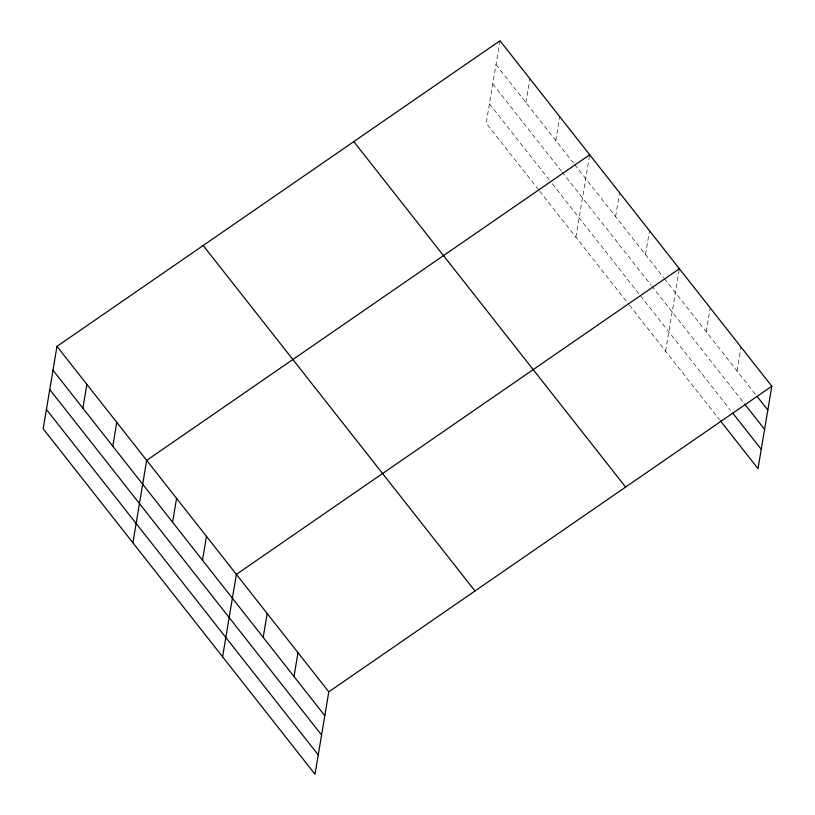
<?xml version="1.0" encoding="UTF-8"?>
<svg xmlns="http://www.w3.org/2000/svg" width="815" height="815" viewBox="0 0 815 815"><rect width="100%" height="100%" fill="white"/><g stroke="black" fill="none" stroke-linecap="round" stroke-linejoin="round"><path stroke-width="0.61" stroke-dasharray="4.08 3.06" d="M499.992 40.75L486.198 123.167L538.919 190.17M525.899 102.598L529.893 78.749M555.799 140.598L559.793 116.749M575.899 237.175L589.479 156.011M615.6 216.607L619.594 192.758M645.5 254.606L649.494 230.757M665.6 351.184L679.394 268.756M706.208 331.756L710.201 307.907M737.015 370.906L741.008 347.068M495.999 64.599L573.903 163.601M574.687 164.599L663.604 277.599M664.388 278.608L756.269 395.377M492.769 83.925L561.219 170.926M562.014 171.934L650.92 284.934M651.705 285.933L743.789 402.967M489.438 103.841L549.239 179.84M552.376 183.844L638.929 293.848M640.509 295.845L730.444 410.159M539.703 191.168L628.62 304.178M629.404 305.177L719.513 419.694"/><path stroke-width="1.22" d="M56.979 346.365L43.185 428.782L315.008 774.25L328.802 691.833L771.815 386.218L499.992 40.75L56.979 346.365L328.802 691.833M82.896 408.213L86.879 384.364M112.796 446.213L116.779 422.364M132.886 542.79L146.68 460.363L589.693 154.758M172.586 522.211L176.58 498.373M202.487 560.221L206.48 536.372M222.587 656.788L236.381 574.371L679.394 268.756M263.194 637.371L267.188 613.522M294.001 676.521L297.995 652.672M771.815 386.218L758.021 468.635L720.277 420.672M757.043 396.355L767.822 410.067M744.564 403.945L764.582 429.393M732.756 413.093L761.251 449.31M353.802 141.606L625.614 487.064M203.18 245.509L474.992 590.977M52.995 370.214L324.808 715.672M49.756 389.539L321.579 735.008M46.424 409.456L318.247 754.924"/></g></svg>
